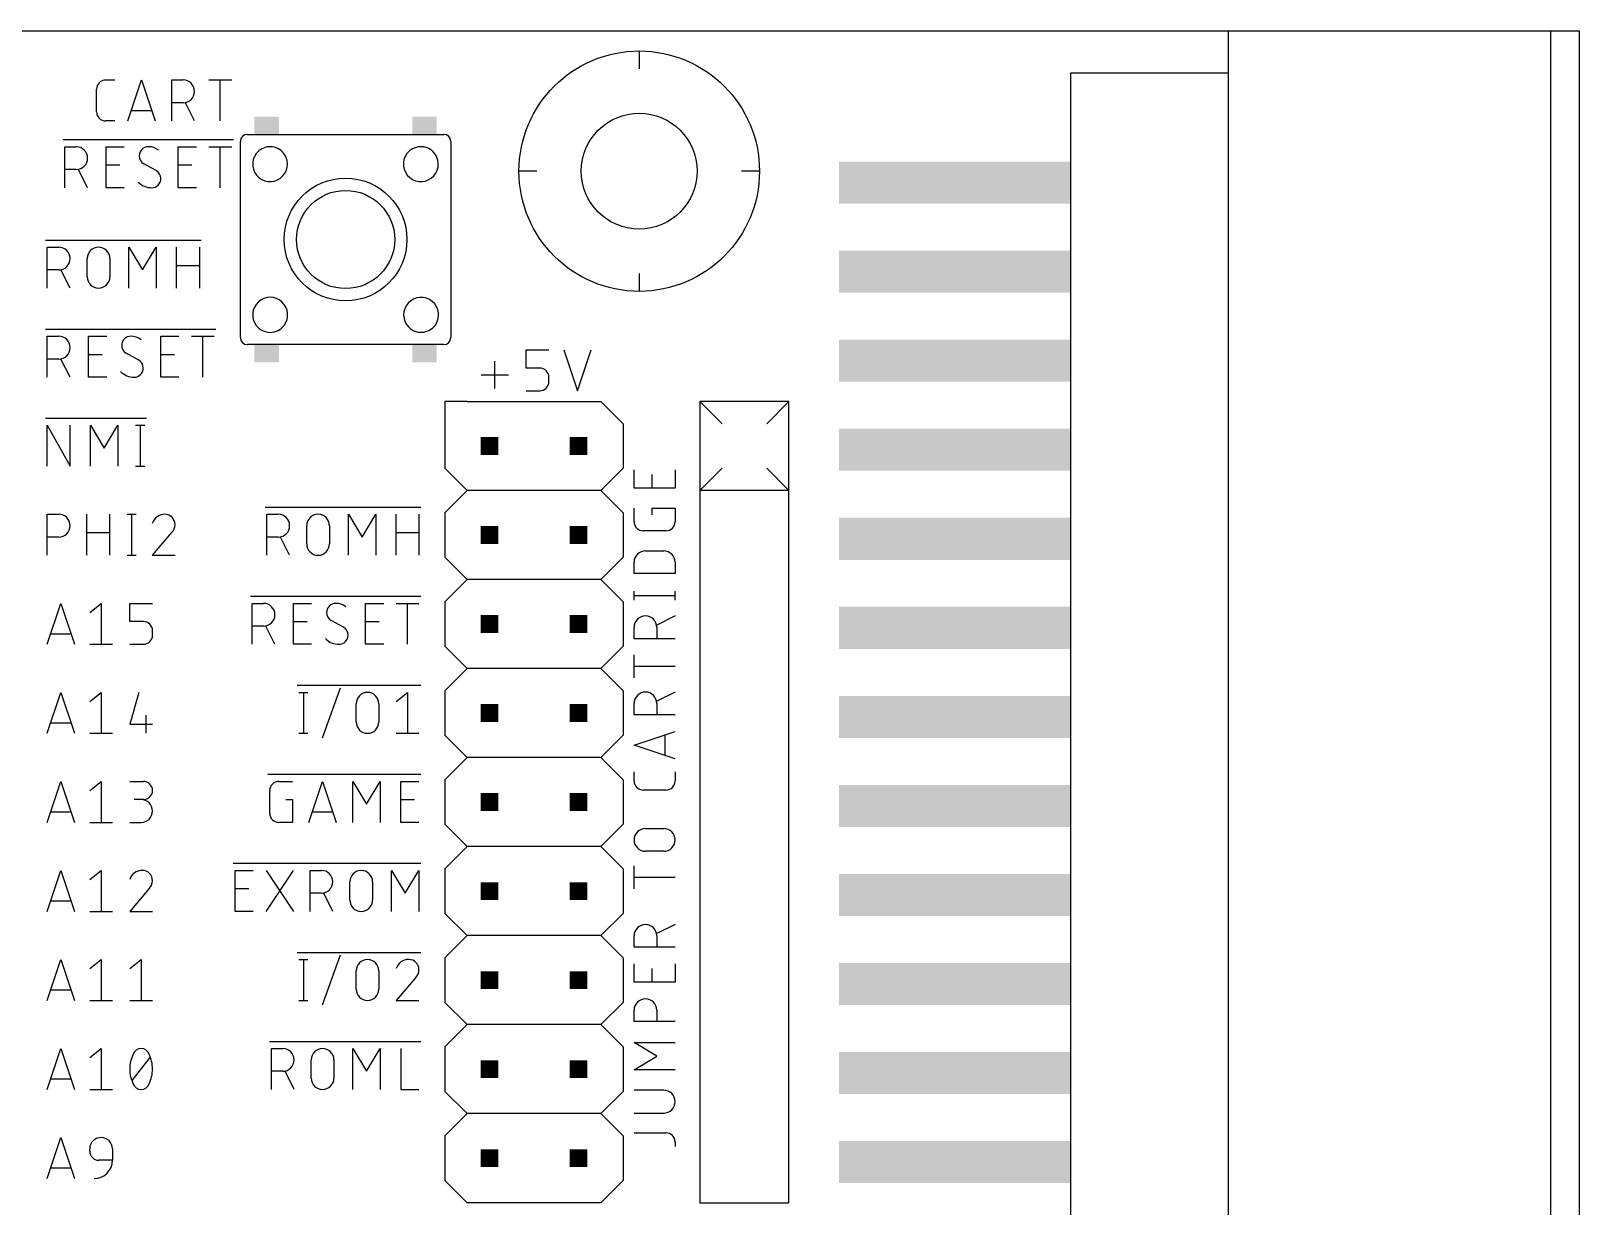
# Model space of a CAD drawing. Extents: x 0 to 97.8, y 0 to 76.4.
# Drawn here: x 53.65 to 97.8, y 28.47 to 62 of the extents above; entities that cross this region are included whole.
import ezdxf

# ---------------------------------------------------------------- set-up
doc = ezdxf.new("R2010")
doc.units = 0
for name, color, linetype in [('20', 30, 'CONTINUOUS'), ('21', 253, 'CONTINUOUS'), ('51', 253, 'CONTINUOUS')]:
    doc.layers.add(name, color=color, linetype=linetype)

# ---------------------------------------------------------------- blocks, each defined once
blk = doc.blocks.new('RECT')
blk.add_solid([(-0.5, -0.5), (0.5, -0.5), (-0.5, 0.5), (0.5, 0.5)])

msp = doc.modelspace()

# ---------------------------------------------------------------- linework, layer by layer
at = {"layer": '20'}
for p in [(12, 62), (97, 0)]:
    msp.add_line(p, (97, 62), dxfattribs=at)
msp.add_circle((71, 58), 1.651, dxfattribs=at)
at = {"layer": '21'}
for p, q in [((87.8, 60.8), (87.8, 62)), ((87.8, 62), (97.8, 62)), ((97.8, 62), (97.8, 0)), ((71, 61.429), (71, 60.921)), ((55.7848, 60.6005), (56.0444, 60.6005)), ((56.416, 59.4321), (56.8055, 60.6005)), ((56.8055, 60.6005), (57.195, 59.4321)), ((57.6694, 59.4321), (57.6694, 60.6005)), ((57.6694, 60.6005), (57.994, 60.6005)), ((58.7288, 60.6005), (59.378, 60.6005)), ((59.0534, 59.4321), (59.0534, 60.6005)), ((87.8, 60.8), (83.3, 60.8)), ((83.3, 60.8), (83.3, 1.2)), ((87.8, 1.2), (87.8, 60.8)), ((55.5251, 59.6917), (55.5251, 60.3408)), ((57.0976, 59.7242), (56.5134, 59.7242)), ((57.994, 59.9513), (57.6694, 59.9513)), ((58.3185, 59.4321), (58.0589, 59.9513)), ((56.0444, 59.4321), (55.7848, 59.4321)), ((54.5706, 58.8987), (59.4288, 58.8987)), ((59.6263, 53.65), (59.6263, 58.8)), ((61.1763, 59.05), (64.0763, 59.05)), ((65.6262, 58.8), (65.6262, 53.3)), ((54.6214, 57.5271), (54.6214, 58.6955)), ((54.6214, 58.6955), (54.946, 58.6955)), ((55.7974, 57.5271), (55.7974, 58.6955)), ((55.7974, 58.6955), (56.3167, 58.6955)), ((57.8548, 57.5271), (57.8548, 58.6955)), ((57.8548, 58.6955), (58.3741, 58.6955)), ((58.7288, 58.6955), (59.378, 58.6955)), ((59.0534, 57.5271), (59.0534, 58.6955)), ((54.946, 58.0463), (54.6214, 58.0463)), ((55.2705, 57.5271), (55.0109, 58.0463)), ((55.7974, 58.1762), (56.1869, 58.1762)), ((57.2288, 58.0139), (56.8718, 58.2086)), ((57.8548, 58.1762), (58.2443, 58.1762)), ((68.079, 58), (67.571, 58)), ((74.429, 58), (73.921, 58)), ((56.3167, 57.5271), (55.7974, 57.5271)), ((58.3741, 57.5271), (57.8548, 57.5271)), ((54.07, 56.0324), (58.509, 56.0324)), ((54.1208, 54.6608), (54.1208, 55.8292)), ((54.1208, 55.8292), (54.4454, 55.8292)), ((56.4488, 54.6608), (56.4488, 55.8292)), ((56.4488, 55.8292), (56.8383, 55.1801)), ((56.8383, 55.1801), (57.2278, 55.8292)), ((57.2278, 55.8292), (57.2278, 54.6608)), ((57.8091, 54.6608), (57.8091, 55.8292)), ((58.4582, 55.8292), (58.4582, 54.6608)), ((55.2564, 54.9854), (55.2564, 55.5046)), ((55.9055, 55.5046), (55.9055, 54.9854)), ((57.8091, 55.3099), (58.4582, 55.3099)), ((54.4454, 55.1801), (54.1208, 55.1801)), ((54.7699, 54.6608), (54.5103, 55.1801)), ((71, 55.079), (71, 54.571)), ((54.07, 53.4924), (58.9281, 53.4924)), ((54.1208, 52.1208), (54.1208, 53.2892)), ((54.1208, 53.2892), (54.4454, 53.2892)), ((55.2968, 52.1208), (55.2968, 53.2892)), ((55.2968, 53.2892), (55.8161, 53.2892)), ((57.3542, 52.1208), (57.3542, 53.2892)), ((57.3542, 53.2892), (57.8735, 53.2892)), ((58.2282, 53.2892), (58.8773, 53.2892)), ((58.5528, 52.1208), (58.5528, 53.2892)), ((64.0763, 53.05), (61.2263, 53.05)), ((54.4454, 52.6401), (54.1208, 52.6401)), ((54.7699, 52.1208), (54.5103, 52.6401)), ((55.2968, 52.7699), (55.6863, 52.7699)), ((56.7282, 52.6076), (56.3712, 52.8024)), ((57.3542, 52.7699), (57.7437, 52.7699)), ((66.88, 51.7982), (66.88, 52.5771)), ((67.7747, 52.3824), (67.7747, 52.9017)), ((67.7747, 52.9017), (68.4238, 52.9017)), ((68.8528, 52.9017), (69.2422, 51.7333)), ((69.2422, 51.7333), (69.6317, 52.9017)), ((55.8161, 52.1208), (55.2968, 52.1208)), ((57.8735, 52.1208), (57.3542, 52.1208)), ((66.4906, 52.1877), (67.2695, 52.1877)), ((68.1641, 52.3824), (67.7747, 52.3824)), ((68.4238, 51.9929), (68.4238, 52.1228)), ((67.7747, 51.7333), (68.1641, 51.7333)), ((66.095, 51.43), (65.46, 51.43)), ((65.46, 51.43), (65.46, 49.525)), ((66.095, 51.43), (69.905, 51.43)), ((69.905, 51.43), (70.54, 50.795)), ((75.27, 51.43), (72.73, 51.43)), ((72.73, 51.43), (73.365, 50.795)), ((72.73, 51.43), (72.73, 48.89)), ((75.27, 51.43), (74.635, 50.795)), ((75.27, 48.89), (75.27, 51.43)), ((54.07, 50.9524), (56.9501, 50.9524)), ((70.54, 50.795), (70.54, 49.525)), ((54.1208, 49.5808), (54.1208, 50.7492)), ((54.1208, 50.7492), (54.7699, 49.5808)), ((54.7699, 49.5808), (54.7699, 50.7492)), ((55.3513, 49.5808), (55.3513, 50.7492)), ((55.3513, 50.7492), (55.7408, 50.1001)), ((55.7408, 50.1001), (56.1302, 50.7492)), ((56.1302, 50.7492), (56.1302, 49.5808)), ((56.6396, 50.7492), (56.8993, 50.7492)), ((56.7695, 50.7492), (56.7695, 49.5808)), ((56.6396, 49.5808), (56.8993, 49.5808)), ((65.46, 49.525), (66.095, 48.89)), ((70.54, 49.525), (69.905, 48.89)), ((70.8533, 48.9599), (70.8533, 49.4792)), ((72.0217, 49.4792), (72.0217, 48.9599)), ((72.73, 48.89), (73.365, 49.525)), ((75.27, 48.89), (74.635, 49.525)), ((71.3726, 48.9599), (71.3726, 49.3494)), ((66.095, 48.89), (65.46, 48.255)), ((69.905, 48.89), (66.095, 48.89)), ((69.905, 48.89), (70.54, 48.255)), ((72.0217, 48.9599), (70.8533, 48.9599)), ((72.73, 48.89), (72.73, 28.57)), ((75.27, 48.89), (72.73, 48.89)), ((75.27, 28.57), (75.27, 48.89)), ((54.1208, 47.0408), (54.1208, 48.2092)), ((54.1208, 48.2092), (54.4454, 48.2092)), ((55.2469, 47.0408), (55.2469, 48.2092)), ((55.896, 48.2092), (55.896, 47.0408)), ((56.3941, 48.2092), (56.6537, 48.2092)), ((56.5239, 48.2092), (56.5239, 47.0408)), ((60.331, 48.4124), (64.77, 48.4124)), ((60.3818, 47.0408), (60.3818, 48.2092)), ((60.3818, 48.2092), (60.7063, 48.2092)), ((62.7098, 47.0408), (62.7098, 48.2092)), ((62.7098, 48.2092), (63.0992, 47.5601)), ((63.0992, 47.5601), (63.4887, 48.2092)), ((63.4887, 48.2092), (63.4887, 47.0408)), ((64.0701, 47.0408), (64.0701, 48.2092)), ((64.7192, 48.2092), (64.7192, 47.0408)), ((65.46, 48.255), (65.46, 46.985)), ((70.54, 48.255), (70.54, 46.985)), ((70.8533, 47.9981), (70.8533, 48.3876)), ((71.3726, 48.1928), (71.3726, 48.3876)), ((71.3726, 48.3876), (72.0217, 48.3876)), ((72.0217, 48.3876), (72.0217, 47.9981)), ((55.2469, 47.6899), (55.896, 47.6899)), ((57.6655, 47.6899), (57.1138, 47.0408)), ((61.5174, 47.3654), (61.5174, 47.8846)), ((62.1665, 47.8846), (62.1665, 47.3654)), ((64.0701, 47.6899), (64.7192, 47.6899)), ((71.7621, 47.7385), (71.1129, 47.7385)), ((54.4454, 47.5601), (54.1208, 47.5601)), ((60.7063, 47.5601), (60.3818, 47.5601)), ((61.0309, 47.0408), (60.7712, 47.5601)), ((56.3941, 47.0408), (56.6537, 47.0408)), ((57.1138, 47.0408), (57.7629, 47.0408)), ((65.46, 46.985), (66.095, 46.35)), ((70.54, 46.985), (69.905, 46.35)), ((70.8533, 46.5193), (70.8533, 46.8438)), ((71.1779, 47.1684), (71.6971, 47.1684)), ((72.0217, 46.8438), (72.0217, 46.5193)), ((72.0217, 46.5193), (70.8533, 46.5193)), ((66.095, 46.35), (65.46, 45.715)), ((69.905, 46.35), (66.095, 46.35)), ((69.905, 46.35), (70.54, 45.715)), ((70.8533, 45.7615), (70.8533, 46.0211)), ((72.0217, 45.7615), (72.0217, 46.0211)), ((54.1208, 44.5008), (54.5103, 45.6692)), ((54.5103, 45.6692), (54.8997, 44.5008)), ((55.3287, 45.4096), (55.6533, 45.6692)), ((55.6533, 45.6692), (55.6533, 44.5008)), ((56.4717, 45.1499), (56.4717, 45.6692)), ((56.4717, 45.6692), (57.1208, 45.6692)), ((59.9119, 45.8724), (64.77, 45.8724)), ((59.9627, 44.5008), (59.9627, 45.6692)), ((59.9627, 45.6692), (60.2872, 45.6692)), ((61.1387, 44.5008), (61.1387, 45.6692)), ((61.1387, 45.6692), (61.6579, 45.6692)), ((63.196, 44.5008), (63.196, 45.6692)), ((63.196, 45.6692), (63.7153, 45.6692)), ((64.0701, 45.6692), (64.7192, 45.6692)), ((64.3946, 44.5008), (64.3946, 45.6692)), ((65.46, 45.715), (65.46, 44.445)), ((70.54, 45.715), (70.54, 44.445)), ((70.8533, 45.8913), (72.0217, 45.8913)), ((56.8612, 45.1499), (56.4717, 45.1499)), ((61.1387, 45.1499), (61.5281, 45.1499)), ((62.5701, 44.9876), (62.2131, 45.1824)), ((63.196, 45.1499), (63.5855, 45.1499)), ((72.0217, 45.3088), (71.5024, 45.0492)), ((54.8024, 44.7929), (54.2182, 44.7929)), ((57.1208, 44.7604), (57.1208, 44.8903)), ((60.2872, 45.0201), (59.9627, 45.0201)), ((60.6118, 44.5008), (60.3521, 45.0201)), ((70.8533, 44.6597), (70.8533, 44.9843)), ((72.0217, 44.6597), (70.8533, 44.6597)), ((71.5024, 44.9843), (71.5024, 44.6597)), ((55.3287, 44.5008), (55.9778, 44.5008)), ((56.4717, 44.5008), (56.8612, 44.5008)), ((61.6579, 44.5008), (61.1387, 44.5008)), ((63.7153, 44.5008), (63.196, 44.5008)), ((65.46, 44.445), (66.095, 43.81)), ((70.54, 44.445), (69.905, 43.81)), ((70.8533, 43.5475), (70.8533, 44.1966)), ((66.095, 43.81), (65.46, 43.175)), ((69.905, 43.81), (66.095, 43.81)), ((69.905, 43.81), (70.54, 43.175)), ((72.0217, 43.872), (70.8533, 43.872)), ((61.2422, 43.3324), (64.77, 43.3324)), ((54.1208, 41.9608), (54.5103, 43.1292)), ((54.5103, 43.1292), (54.8997, 41.9608)), ((55.3287, 42.8696), (55.6533, 43.1292)), ((55.6533, 43.1292), (55.6533, 41.9608)), ((56.7314, 43.1292), (56.4717, 42.2204)), ((61.293, 43.1292), (61.5527, 43.1292)), ((61.4229, 43.1292), (61.4229, 41.9608)), ((61.9633, 41.831), (62.4826, 43.259)), ((64.0701, 42.8696), (64.3946, 43.1292)), ((64.3946, 43.1292), (64.3946, 41.9608)), ((65.46, 43.175), (65.46, 41.905)), ((70.54, 43.175), (70.54, 41.905)), ((72.0217, 43.1371), (71.5024, 42.8775)), ((56.9261, 42.4801), (56.9261, 41.9608)), ((62.9271, 42.2854), (62.9271, 42.8046)), ((63.5762, 42.8046), (63.5762, 42.2854)), ((70.8533, 42.488), (70.8533, 42.8126)), ((72.0217, 42.488), (70.8533, 42.488)), ((71.5024, 42.8126), (71.5024, 42.488)), ((54.8024, 42.2529), (54.2182, 42.2529)), ((55.3287, 41.9608), (55.9778, 41.9608)), ((56.4717, 42.2204), (57.1208, 42.2204)), ((61.293, 41.9608), (61.5527, 41.9608)), ((64.0701, 41.9608), (64.7192, 41.9608)), ((70.8533, 41.6241), (72.0217, 42.0136)), ((65.46, 41.905), (66.095, 41.27)), ((70.54, 41.905), (69.905, 41.27)), ((72.0217, 41.2347), (70.8533, 41.6241)), ((71.7296, 41.9162), (71.7296, 41.332)), ((66.095, 41.27), (65.46, 40.635)), ((69.905, 41.27), (66.095, 41.27)), ((69.905, 41.27), (70.54, 40.635)), ((60.4131, 40.7924), (64.77, 40.7924)), ((65.46, 40.635), (65.46, 39.365)), ((70.54, 40.635), (70.54, 39.365)), ((70.8533, 40.6034), (70.8533, 40.863)), ((72.0217, 40.863), (72.0217, 40.6034)), ((54.1208, 39.4208), (54.5103, 40.5892)), ((54.5103, 40.5892), (54.8997, 39.4208)), ((55.3287, 40.3296), (55.6533, 40.5892)), ((55.6533, 40.5892), (55.6533, 39.4208)), ((56.4717, 40.5892), (56.8612, 40.5892)), ((60.4639, 39.6804), (60.4639, 40.3296)), ((60.7235, 40.5892), (61.113, 40.5892)), ((61.58, 39.4208), (61.9695, 40.5892)), ((61.9695, 40.5892), (62.359, 39.4208)), ((62.8373, 39.4208), (62.8373, 40.5892)), ((62.8373, 40.5892), (63.2268, 39.9401)), ((63.2268, 39.9401), (63.6163, 40.5892)), ((63.6163, 40.5892), (63.6163, 39.4208)), ((64.1999, 39.4208), (64.1999, 40.5892)), ((64.1999, 40.5892), (64.7192, 40.5892)), ((71.7621, 40.3438), (71.1129, 40.3438)), ((56.8612, 40.0699), (56.6015, 40.0699)), ((60.9182, 40.0699), (61.113, 40.0699)), ((61.113, 40.0699), (61.113, 39.4208)), ((64.1999, 40.0699), (64.5894, 40.0699)), ((54.8024, 39.7129), (54.2182, 39.7129)), ((55.3287, 39.4208), (55.9778, 39.4208)), ((56.4717, 39.4208), (56.7963, 39.4208)), ((61.113, 39.4208), (60.7235, 39.4208)), ((62.2616, 39.7129), (61.6774, 39.7129)), ((64.7192, 39.4208), (64.1999, 39.4208)), ((65.46, 39.365), (66.095, 38.73)), ((70.54, 39.365), (69.905, 38.73)), ((71.1779, 39.2436), (71.6971, 39.2436)), ((66.095, 38.73), (65.46, 38.095)), ((69.905, 38.73), (66.095, 38.73)), ((69.905, 38.73), (70.54, 38.095)), ((71.6971, 38.5945), (71.1779, 38.5945)), ((54.1208, 36.8808), (54.5103, 38.0492)), ((54.5103, 38.0492), (54.8997, 36.8808)), ((55.3287, 37.7896), (55.6533, 38.0492)), ((55.6533, 38.0492), (55.6533, 36.8808)), ((59.4227, 38.2524), (64.77, 38.2524)), ((59.4735, 36.8808), (59.4735, 38.0492)), ((59.4735, 38.0492), (59.9928, 38.0492)), ((60.3589, 36.8808), (61.1378, 38.0492)), ((60.3589, 38.0492), (61.1378, 36.8808)), ((61.6122, 36.8808), (61.6122, 38.0492)), ((61.6122, 38.0492), (61.9368, 38.0492)), ((63.9403, 36.8808), (63.9403, 38.0492)), ((63.9403, 38.0492), (64.3297, 37.4001)), ((64.3297, 37.4001), (64.7192, 38.0492)), ((64.7192, 38.0492), (64.7192, 36.8808)), ((65.46, 38.095), (65.46, 36.825)), ((70.54, 38.095), (70.54, 36.825)), ((70.8533, 37.5277), (70.8533, 38.1768)), ((57.0235, 37.5299), (56.4717, 36.8808)), ((59.4735, 37.5299), (59.863, 37.5299)), ((62.7479, 37.2054), (62.7479, 37.7246)), ((63.397, 37.7246), (63.397, 37.2054)), ((72.0217, 37.8522), (70.8533, 37.8522)), ((54.8024, 37.1729), (54.2182, 37.1729)), ((61.9368, 37.4001), (61.6122, 37.4001)), ((62.2614, 36.8808), (62.0017, 37.4001)), ((55.3287, 36.8808), (55.9778, 36.8808)), ((56.4717, 36.8808), (57.1208, 36.8808)), ((59.9928, 36.8808), (59.4735, 36.8808)), ((65.46, 36.825), (66.095, 36.19)), ((70.54, 36.825), (69.905, 36.19)), ((72.0217, 36.5078), (71.5024, 36.2481)), ((66.095, 36.19), (65.46, 35.555)), ((69.905, 36.19), (66.095, 36.19)), ((69.905, 36.19), (70.54, 35.555)), ((70.8533, 35.8586), (70.8533, 36.1832)), ((72.0217, 35.8586), (70.8533, 35.8586)), ((71.5024, 36.1832), (71.5024, 35.8586)), ((54.1208, 34.3408), (54.5103, 35.5092)), ((54.5103, 35.5092), (54.8997, 34.3408)), ((55.3287, 35.2496), (55.6533, 35.5092)), ((55.6533, 35.5092), (55.6533, 34.3408)), ((56.4717, 35.2496), (56.7963, 35.5092)), ((56.7963, 35.5092), (56.7963, 34.3408)), ((61.2422, 35.7124), (64.77, 35.7124)), ((61.293, 35.5092), (61.5527, 35.5092)), ((61.4229, 35.5092), (61.4229, 34.3408)), ((61.9633, 34.211), (62.4826, 35.639)), ((65.46, 35.555), (65.46, 34.285)), ((70.54, 35.555), (70.54, 34.285)), ((70.8533, 34.8629), (70.8533, 35.3822)), ((72.0217, 35.3822), (72.0217, 34.8629)), ((62.9271, 34.6654), (62.9271, 35.1846)), ((63.5762, 35.1846), (63.5762, 34.6654)), ((64.6218, 34.9899), (64.0701, 34.3408)), ((71.3726, 34.8629), (71.3726, 35.2524)), ((54.8024, 34.6329), (54.2182, 34.6329)), ((72.0217, 34.8629), (70.8533, 34.8629)), ((55.3287, 34.3408), (55.9778, 34.3408)), ((56.4717, 34.3408), (57.1208, 34.3408)), ((61.293, 34.3408), (61.5527, 34.3408)), ((64.0701, 34.3408), (64.7192, 34.3408)), ((66.095, 33.65), (65.46, 34.285)), ((70.54, 34.285), (69.905, 33.65)), ((70.8533, 33.7346), (70.8533, 34.0592)), ((71.5024, 34.0592), (71.5024, 33.7346)), ((66.095, 33.65), (65.46, 33.015)), ((69.905, 33.65), (66.095, 33.65)), ((69.905, 33.65), (70.54, 33.015)), ((72.0217, 33.7346), (70.8533, 33.7346)), ((60.4585, 33.1724), (64.77, 33.1724)), ((71.5024, 32.7468), (70.8533, 33.1363)), ((70.8533, 33.1363), (72.0217, 33.1363)), ((54.1208, 31.8008), (54.5103, 32.9692)), ((54.5103, 32.9692), (54.8997, 31.8008)), ((55.3287, 32.7096), (55.6533, 32.9692)), ((55.6533, 32.9692), (55.6533, 31.8008)), ((56.5366, 32.0604), (57.0559, 32.7096)), ((60.5093, 31.8008), (60.5093, 32.9692)), ((60.5093, 32.9692), (60.8339, 32.9692)), ((62.8373, 31.8008), (62.8373, 32.9692)), ((62.8373, 32.9692), (63.2268, 32.3201)), ((63.2268, 32.3201), (63.6163, 32.9692)), ((63.6163, 32.9692), (63.6163, 31.8008)), ((64.1999, 32.9692), (64.1999, 31.8008)), ((65.46, 33.015), (65.46, 31.745)), ((70.54, 33.015), (70.54, 31.745)), ((70.8533, 32.3574), (71.5024, 32.7468)), ((60.8339, 32.3201), (60.5093, 32.3201)), ((61.1584, 31.8008), (60.8988, 32.3201)), ((61.645, 32.1254), (61.645, 32.6446)), ((62.2941, 32.6446), (62.2941, 32.1254)), ((72.0217, 32.3574), (70.8533, 32.3574)), ((54.8024, 32.0929), (54.2182, 32.0929)), ((55.3287, 31.8008), (55.9778, 31.8008)), ((64.1999, 31.8008), (64.7192, 31.8008)), ((66.095, 31.11), (65.46, 31.745)), ((70.54, 31.745), (69.905, 31.11)), ((71.6971, 31.776), (70.8533, 31.776)), ((66.095, 31.11), (65.46, 30.475)), ((69.905, 31.11), (66.095, 31.11)), ((69.905, 31.11), (70.54, 30.475)), ((70.8533, 31.1269), (71.6971, 31.1269)), ((65.46, 30.475), (65.46, 29.205)), ((70.54, 30.475), (70.54, 29.205)), ((70.8533, 30.5614), (71.7621, 30.5614)), ((54.1208, 29.2608), (54.5103, 30.4292)), ((54.5103, 30.4292), (54.8997, 29.2608)), ((55.3287, 30.0397), (55.3287, 30.1046)), ((55.9778, 30.1046), (55.9778, 29.7801)), ((72.0217, 30.3018), (72.0217, 30.172)), ((55.9778, 29.7801), (55.5884, 29.7801)), ((54.8024, 29.5529), (54.2182, 29.5529)), ((66.095, 28.57), (65.46, 29.205)), ((70.54, 29.205), (69.905, 28.57)), ((69.905, 28.57), (66.095, 28.57)), ((72.73, 28.57), (75.27, 28.57))]:
    msp.add_line(p, q, dxfattribs=at)
for centre, radius in [((71, 58), 3.429), ((62.6263, 56.05), 1.75), ((62.6263, 56.05), 1.4)]:
    msp.add_circle(centre, radius, dxfattribs=at)
for centre, radius, start, end in [((55.7848, 60.3408), 0.2596, 90.0007, 180), ((57.994, 60.2759), 0.3246, 270, 90), ((55.7848, 59.6917), 0.2596, 180, 270), ((54.946, 58.3709), 0.3246, 270, 90), ((57.0016, 58.4358), 0.2596, 89.9993, 180), ((57.0057, 58.4358), 0.2637, 179.9998, 239.4902), ((57.0016, 58.2086), 0.4868, 53.1301, 89.9993), ((60.4729, 58.1998), 0.4975, 142.8791, 44.749), ((64.7729, 58.1998), 0.4975, 142.8791, 44.749), ((57.095, 57.7867), 0.2637, 0.0001, 59.4899), ((57.099, 58.0756), 0.5485, 224.761, 269.9999), ((57.099, 57.7867), 0.2596, 270, 0), ((54.4454, 55.5046), 0.3246, 270, 90), ((55.581, 55.5046), 0.3246, 0, 180), ((55.581, 54.9854), 0.3246, 180, 0), ((60.4763, 53.9), 0.5, 323.1301, 216.8699), ((64.7796, 53.9002), 0.4975, 322.8791, 224.749), ((54.4454, 52.9646), 0.3246, 270, 90), ((56.501, 53.0296), 0.2596, 89.9993, 180), ((56.5051, 53.0296), 0.2637, 179.9998, 239.4902), ((56.501, 52.8024), 0.4868, 53.1301, 89.9993), ((56.5943, 52.3804), 0.2637, 0.0001, 59.4899), ((56.5984, 52.6693), 0.5485, 224.761, 269.9999), ((56.5984, 52.3804), 0.2596, 270, 0), ((68.1641, 52.1228), 0.2596, 0, 90), ((68.1641, 51.9929), 0.2596, 270, 0), ((54.4454, 47.8846), 0.3246, 270, 90), ((57.4708, 47.8339), 0.3753, 90.0001, 162.0549), ((57.4708, 47.9171), 0.2921, 0, 90), ((60.7063, 47.8846), 0.3246, 270, 90), ((61.8419, 47.8846), 0.3246, 0, 180), ((57.4491, 47.9171), 0.3138, 313.604, 359.9996), ((71.1129, 47.9981), 0.2596, 180.0014, 270), ((71.7621, 47.9981), 0.2596, 270, 0), ((61.8419, 47.3654), 0.3246, 180, 0), ((71.1779, 46.8438), 0.3246, 90, 180), ((71.6971, 46.8438), 0.3246, 359.9994, 90), ((60.2872, 45.3446), 0.3246, 270, 90), ((62.3429, 45.4096), 0.2596, 89.9993, 180), ((62.3429, 45.1824), 0.4868, 53.1301, 89.9993), ((56.8612, 44.8903), 0.2596, 0, 90), ((62.3469, 45.4096), 0.2637, 179.9998, 239.4902), ((71.1779, 44.9843), 0.3246, 0, 180), ((56.8612, 44.7604), 0.2596, 270, 0), ((62.4403, 45.0493), 0.5485, 224.761, 269.9999), ((62.4403, 44.7604), 0.2596, 270, 0), ((62.4362, 44.7604), 0.2637, 0.0001, 59.4899), ((63.2516, 42.8046), 0.3246, 0, 180), ((71.1779, 42.8126), 0.3246, 0, 180), ((63.2516, 42.2854), 0.3246, 180, 0), ((56.8612, 40.3296), 0.2596, 270, 90), ((60.7235, 40.3296), 0.2596, 90.0007, 180), ((71.1129, 40.6034), 0.2596, 180.0014, 270), ((71.7621, 40.6034), 0.2596, 270, 0), ((56.7963, 39.7454), 0.3246, 270, 90), ((60.7235, 39.6804), 0.2596, 180, 270), ((71.1779, 38.919), 0.3246, 90, 270), ((71.6971, 38.919), 0.3246, 270, 90), ((56.8287, 37.6739), 0.3753, 90.0001, 162.0549), ((56.8287, 37.7571), 0.2921, 0, 90), ((61.9368, 37.7246), 0.3246, 270, 90), ((63.0724, 37.7246), 0.3246, 0, 180), ((56.8071, 37.7571), 0.3138, 313.604, 359.9996), ((63.0724, 37.2054), 0.3246, 180, 0), ((71.1779, 36.1832), 0.3246, 0, 180), ((63.2516, 35.1846), 0.3246, 0, 180), ((64.4271, 35.1339), 0.3753, 90.0001, 162.0549), ((64.4271, 35.2171), 0.2921, 0, 90), ((64.4055, 35.2171), 0.3138, 313.604, 359.9996), ((63.2516, 34.6654), 0.3246, 180, 0), ((71.1779, 34.0592), 0.3246, 0, 180), ((57.4346, 32.385), 0.9628, 154.0109, 180.0001), ((56.7963, 32.729), 0.2402, 90, 161.0751), ((56.7963, 32.729), 0.2402, 18.9248, 90.0002), ((56.158, 32.385), 0.9629, 359.9999, 25.9891), ((60.8339, 32.6446), 0.3246, 270, 90), ((61.9695, 32.6446), 0.3246, 0, 180), ((57.4346, 32.385), 0.9629, 180, 205.9888), ((56.1579, 32.385), 0.9629, 334.0112, 360), ((56.7963, 32.041), 0.2402, 198.9254, 269.9998), ((56.7963, 32.041), 0.2402, 270, 341.0747), ((61.9695, 32.1254), 0.3246, 180, 0), ((71.6971, 31.4514), 0.3246, 270, 90), ((71.7621, 30.3018), 0.2596, 0, 90), ((55.6533, 30.1046), 0.3246, 0, 180), ((55.5884, 30.0397), 0.2596, 180, 270), ((55.4585, 29.7801), 0.5193, 270, 0)]:
    msp.add_arc(centre, radius, start, end, dxfattribs=at)
at = {"layer": '51'}
for p, q in [((59.6263, 58.8), (59.6263, 58.85)), ((59.8263, 59.05), (61.1763, 59.05)), ((64.0763, 59.05), (65.4263, 59.05)), ((65.6262, 58.85), (65.6262, 58.8)), ((59.6263, 53.25), (59.6263, 53.65)), ((61.2263, 53.05), (59.8263, 53.05)), ((65.4263, 53.05), (64.0763, 53.05)), ((65.6262, 53.3), (65.6262, 53.25))]:
    msp.add_line(p, q, dxfattribs=at)
for centre, radius, start, end in [((59.8263, 58.85), 0.2, 90, 180), ((65.4263, 58.85), 0.2, 0, 90), ((60.4729, 58.1998), 0.4975, 44.749, 142.8791), ((64.7729, 58.1998), 0.4975, 44.749, 142.8791), ((60.4763, 53.9), 0.5, 216.8699, 323.1301), ((64.7796, 53.9002), 0.4975, 224.749, 322.8791), ((59.8263, 53.25), 0.2, 180, 270), ((65.4263, 53.25), 0.2, 270, 0)]:
    msp.add_arc(centre, radius, start, end, dxfattribs=at)

# ---------------------------------------------------------------- block references
at = {"layer": '21', "yscale": 1.2}
for p, xscale in [((79.45, 57.67), 3.5), ((83.05, 57.67), 0.5), ((79.45, 55.13), 3.5), ((83.05, 55.13), 0.5), ((79.45, 52.59), 3.5), ((83.05, 52.59), 0.5), ((79.45, 50.05), 3.5), ((83.05, 50.05), 0.5), ((79.45, 47.51), 3.5), ((83.05, 47.51), 0.5), ((79.45, 44.97), 3.5), ((83.05, 44.97), 0.5), ((79.45, 42.43), 3.5), ((83.05, 42.43), 0.5), ((79.45, 39.89), 3.5), ((83.05, 39.89), 0.5), ((79.45, 37.35), 3.5), ((83.05, 37.35), 0.5), ((79.45, 34.81), 3.5), ((83.05, 34.81), 0.5), ((79.45, 32.27), 3.5), ((83.05, 32.27), 0.5), ((79.45, 29.73), 3.5), ((83.05, 29.73), 0.5)]:
    msp.add_blockref('RECT', p, dxfattribs=dict(at, xscale=xscale))
at = {"layer": '51', "rotation": 270}
for p, xscale, yscale in [((60.3763, 59.3), 0.5, 0.7), ((64.8762, 59.3), 0.5, 0.7), ((60.3763, 52.8), 0.5, 0.7), ((64.8762, 52.8), 0.5, 0.7), ((66.73, 50.16), 0.508, 0.508), ((69.27, 50.16), 0.508, 0.508), ((66.73, 47.62), 0.508, 0.508), ((69.27, 47.62), 0.508, 0.508), ((66.73, 45.08), 0.508, 0.508), ((69.27, 45.08), 0.508, 0.508), ((66.73, 42.54), 0.508, 0.508), ((69.27, 42.54), 0.508, 0.508), ((66.73, 40), 0.508, 0.508), ((69.27, 40), 0.508, 0.508), ((66.73, 37.46), 0.508, 0.508), ((69.27, 37.46), 0.508, 0.508), ((66.73, 34.92), 0.508, 0.508), ((69.27, 34.92), 0.508, 0.508), ((66.73, 32.38), 0.508, 0.508), ((69.27, 32.38), 0.508, 0.508), ((66.73, 29.84), 0.508, 0.508), ((69.27, 29.84), 0.508, 0.508)]:
    msp.add_blockref('RECT', p, dxfattribs=dict(at, xscale=xscale, yscale=yscale))
at = {"layer": '51', "yscale": 1.2}
for p in [(77.2, 57.67), (77.2, 55.13), (77.2, 52.59), (77.2, 50.05), (77.2, 47.51), (77.2, 44.97), (77.2, 42.43), (77.2, 39.89), (77.2, 37.35), (77.2, 34.81), (77.2, 32.27), (77.2, 29.73)]:
    msp.add_blockref('RECT', p, dxfattribs=at)
at = {"layer": '51', "xscale": 1.6, "yscale": 1.2}
for p in [(82, 57.67), (82, 55.13), (82, 52.59), (82, 50.05), (82, 47.51), (82, 44.97), (82, 42.43), (82, 39.89), (82, 37.35), (82, 34.81), (82, 32.27), (82, 29.73)]:
    msp.add_blockref('RECT', p, dxfattribs=at)

doc.saveas('drawing.dxf')
